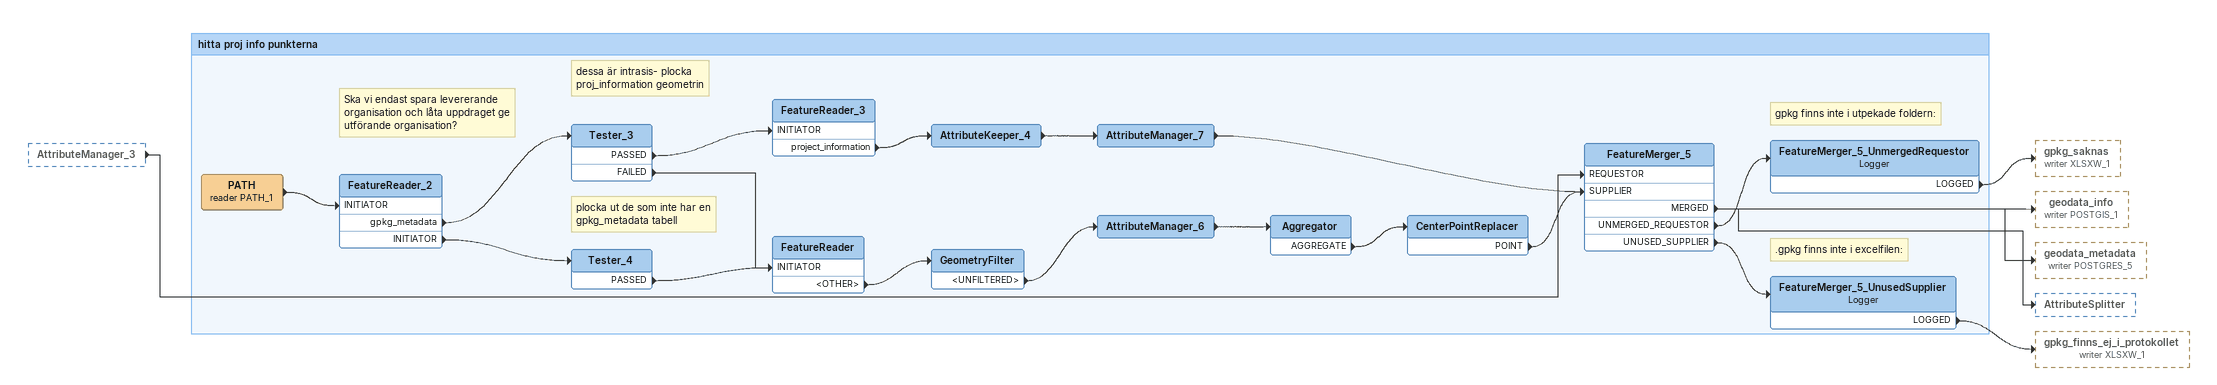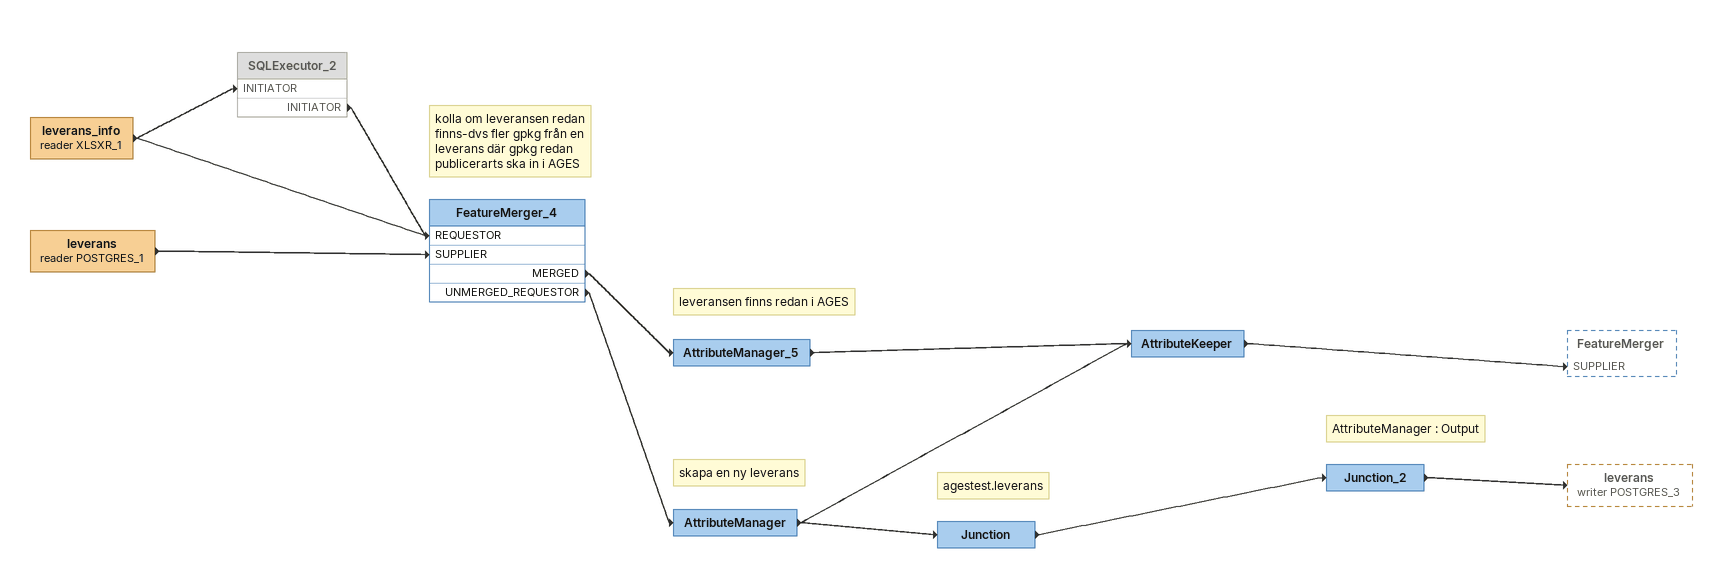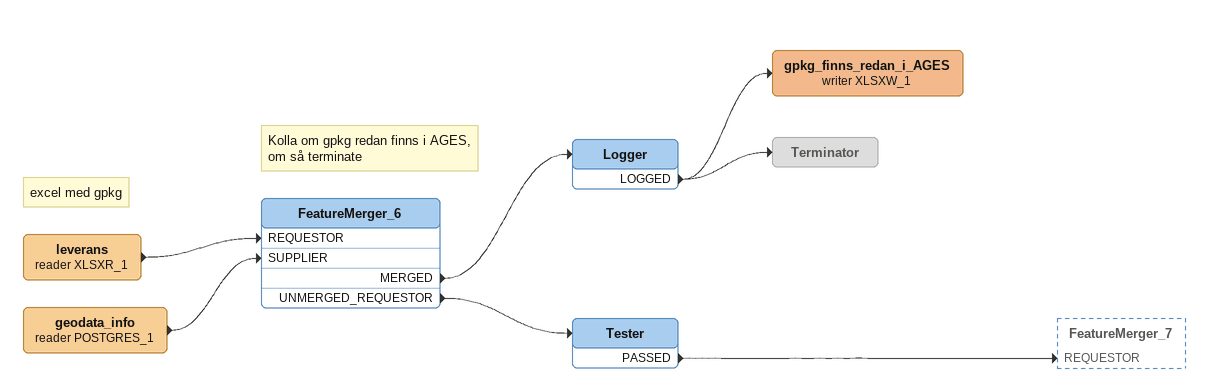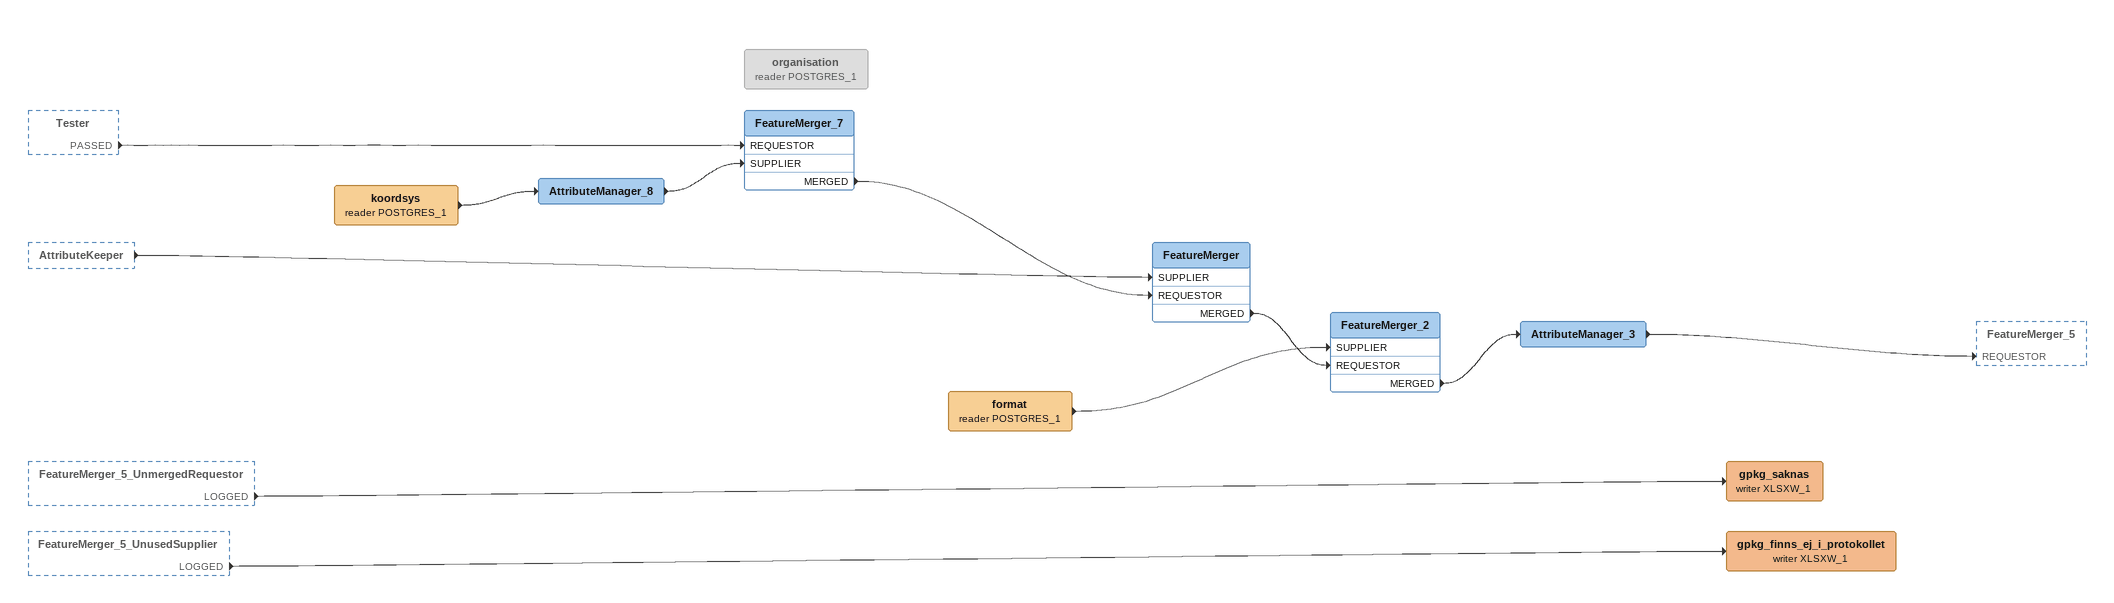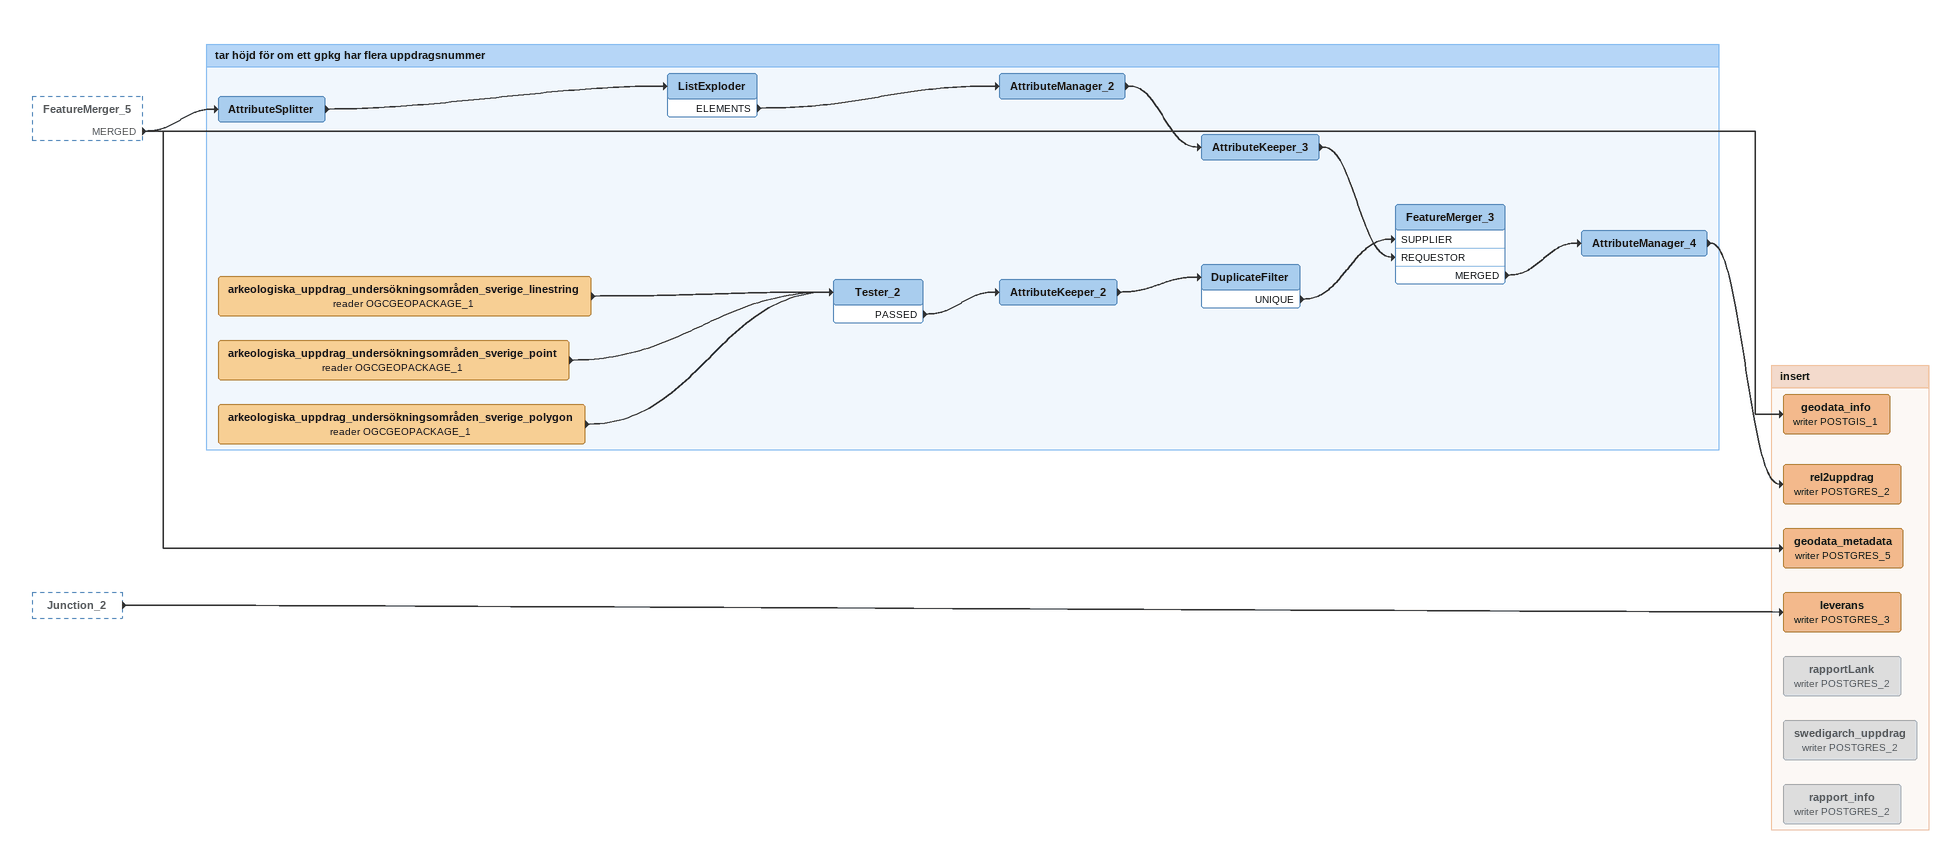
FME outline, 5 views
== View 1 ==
AttributeManager_3 [outside]
    -> FeatureMerger_5 [REQUESTOR]

Bookmark: hitta proj info punkterna
PATH (reader PATH_1)
    -> FeatureReader_2 [INITIATOR]
Note: Ska vi endast spara levererande organisation och låta uppdraget ge utförande organisation?
FeatureReader_2
    gpkg_metadata -> Tester_3
    INITIATOR -> Tester_4
Note: dessa är intrasis- plocka proj_information geometrin
Tester_3
    PASSED -> FeatureReader_3 [INITIATOR]
    FAILED -> FeatureReader [INITIATOR]
FeatureReader_3
    project_information -> AttributeKeeper_4
AttributeKeeper_4
    -> AttributeManager_7
AttributeManager_7
    -> FeatureMerger_5 [SUPPLIER]
Note: plocka ut de som inte har en gpkg_metadata tabell
Tester_4
    PASSED -> FeatureReader [INITIATOR]
FeatureReader
    <OTHER> -> GeometryFilter
GeometryFilter
    <UNFILTERED> -> AttributeManager_6
AttributeManager_6
    -> Aggregator
Aggregator
    AGGREGATE -> CenterPointReplacer
CenterPointReplacer
    POINT -> FeatureMerger_5 [SUPPLIER]
FeatureMerger_5
    MERGED -> geodata_info (writer POSTGIS_1)
    MERGED -> geodata_metadata (writer POSTGRES_5)
    MERGED -> AttributeSplitter
    UNMERGED_REQUESTOR -> FeatureMerger_5_UnmergedRequestor
    UNUSED_SUPPLIER -> FeatureMerger_5_UnusedSupplier
Note: gpkg finns inte i utpekade foldern:
FeatureMerger_5_UnmergedRequestor: Logger
    LOGGED -> gpkg_saknas (writer XLSXW_1)
Note: .gpkg finns inte i excelfilen:
FeatureMerger_5_UnusedSupplier: Logger
    LOGGED -> gpkg_finns_ej_i_protokollet (writer XLSXW_1)

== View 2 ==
leverans_info (reader XLSXR_1)
    -> SQLExecutor_2 [INITIATOR]
    -> FeatureMerger_4 [REQUESTOR]
SQLExecutor_2 [off]
    INITIATOR -> FeatureMerger_4 [REQUESTOR]
leverans (reader POSTGRES_1)
    -> FeatureMerger_4 [SUPPLIER]
Note: kolla om leveransen redan finns-dvs fler gpkg från en leverans där gpkg redan publicerarts ska in i AGES
FeatureMerger_4
    MERGED -> AttributeManager_5
    UNMERGED_REQUESTOR -> AttributeManager
Note: leveransen finns redan i AGES
AttributeManager_5
    -> AttributeKeeper
Note: skapa en ny leverans
AttributeManager
    -> AttributeKeeper
    -> Junction
AttributeKeeper
    -> FeatureMerger [SUPPLIER]
Note: agestest.leverans
Junction
    -> Junction_2
Note: AttributeManager : Output
Junction_2
    -> leverans (writer POSTGRES_3)

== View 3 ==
Note: excel med gpkg
leverans (reader XLSXR_1)
    -> FeatureMerger_6 [REQUESTOR]
geodata_info (reader POSTGRES_1)
    -> FeatureMerger_6 [SUPPLIER]
Note: Kolla om gpkg redan finns i AGES, / om så terminate
FeatureMerger_6
    MERGED -> Logger
    UNMERGED_REQUESTOR -> Tester
Logger
    LOGGED -> Terminator
    LOGGED -> gpkg_finns_redan_i_AGES (writer XLSXW_1)
gpkg_finns_redan_i_AGES (writer XLSXW_1)
Terminator [off]
Tester
    PASSED -> FeatureMerger_7 [REQUESTOR]

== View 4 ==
Tester [outside]
    PASSED -> FeatureMerger_7 [REQUESTOR]
AttributeKeeper [outside]
    -> FeatureMerger [SUPPLIER]
FeatureMerger_5_UnmergedRequestor [outside]
    LOGGED -> gpkg_saknas (writer XLSXW_1)
FeatureMerger_5_UnusedSupplier [outside]
    LOGGED -> gpkg_finns_ej_i_protokollet (writer XLSXW_1)
koordsys (reader POSTGRES_1)
    -> AttributeManager_8
AttributeManager_8
    -> FeatureMerger_7 [SUPPLIER]
FeatureMerger_7
    MERGED -> FeatureMerger [REQUESTOR]
FeatureMerger
    MERGED -> FeatureMerger_2 [REQUESTOR]
organisation (reader POSTGRES_1) [off]
format (reader POSTGRES_1)
    -> FeatureMerger_2 [SUPPLIER]
FeatureMerger_2
    MERGED -> AttributeManager_3
AttributeManager_3
    -> FeatureMerger_5 [REQUESTOR]
gpkg_saknas (writer XLSXW_1)
gpkg_finns_ej_i_protokollet (writer XLSXW_1)

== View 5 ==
FeatureMerger_5 [outside]
    MERGED -> geodata_info (writer POSTGIS_1)
    MERGED -> geodata_metadata (writer POSTGRES_5)
    MERGED -> AttributeSplitter
Junction_2 [outside]
    -> leverans (writer POSTGRES_3)

Bookmark: insert
leverans (writer POSTGRES_3)
geodata_info (writer POSTGIS_1)
geodata_metadata (writer POSTGRES_5)
rel2uppdrag (writer POSTGRES_2)
rapportLank (writer POSTGRES_2) [off]
swedigarch_uppdrag (writer POSTGRES_2) [off]
rapport_info (writer POSTGRES_2) [off]

Bookmark: tar höjd för om ett gpkg har flera uppdragsnummer
AttributeSplitter
    -> ListExploder
ListExploder
    ELEMENTS -> AttributeManager_2
AttributeManager_2
    -> AttributeKeeper_3
AttributeKeeper_3
    -> FeatureMerger_3 [REQUESTOR]
arkeologiska_uppdrag_undersökningsområden_sverige_linestring (reader OGCGEOPACKAGE_1)
    -> Tester_2
arkeologiska_uppdrag_undersökningsområden_sverige_point (reader OGCGEOPACKAGE_1)
    -> Tester_2
arkeologiska_uppdrag_undersökningsområden_sverige_polygon (reader OGCGEOPACKAGE_1)
    -> Tester_2
Tester_2
    PASSED -> AttributeKeeper_2
AttributeKeeper_2
    -> DuplicateFilter
DuplicateFilter
    UNIQUE -> FeatureMerger_3 [SUPPLIER]
FeatureMerger_3
    MERGED -> AttributeManager_4
AttributeManager_4
    -> rel2uppdrag (writer POSTGRES_2)
